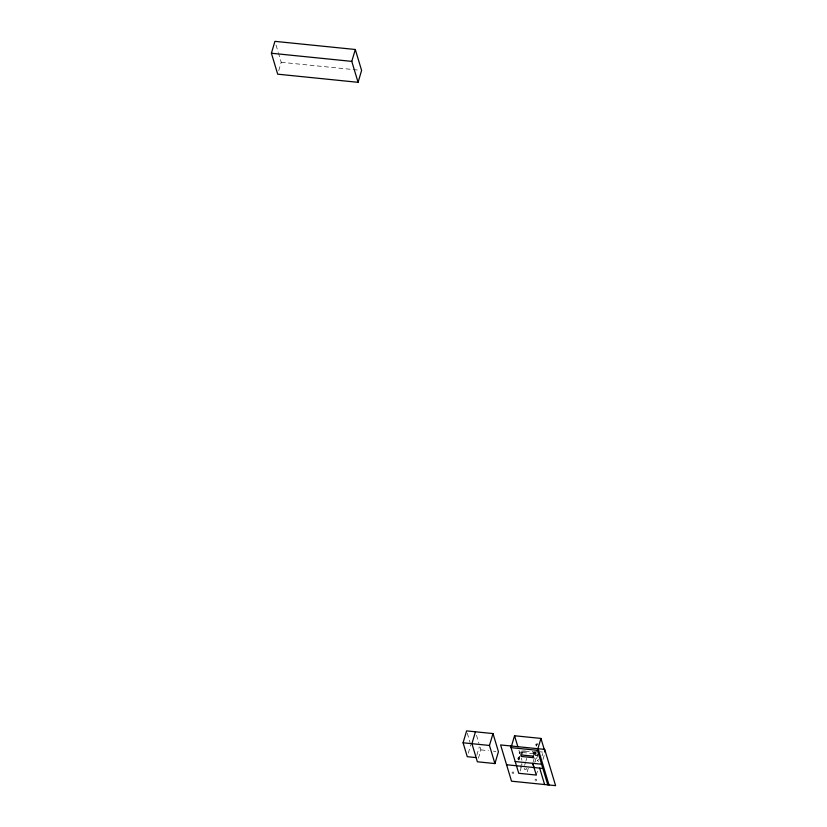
<?xml version="1.0" encoding="UTF-8"?>
<svg xmlns="http://www.w3.org/2000/svg" width="827" height="827" viewBox="0 0 827 827"><rect width="100%" height="100%" fill="white"/><g stroke="black" fill="none" stroke-linecap="round" stroke-linejoin="round"><path stroke-width="0.62" stroke-dasharray="4.13 3.1" d="M511.954 772.79C514.394 769.399 513.567 776.491 511.965 772.583M522.964 750.502L523.967 751.671L525.093 750.565M526.117 768.169C527.791 769.637 523.202 770.588 524.763 768.066M532.671 751.536L533.746 752.653L534.811 751.547M534.904 780.016C537.385 776.656 536.475 783.696 534.914 779.799M517.723 758.969C518.415 754.927 520.431 760.861 517.867 759.134M519.346 753.583C518.084 751.578 522.168 751.536 520.907 753.583M536.527 753.283L535.276 752.87L535.503 751.536M534.469 754.824C537.023 753.004 531.968 751.836 533.508 754.648M537.364 760.375L538.604 759.517M278.751 70.605L281.221 62.283L278.627 53.662M468.32 753.128L470.78 744.796M476.817 755.216L479.288 746.884M478.43 758.225L480.9 749.893L479.949 746.75M518.24 759.806L519.294 756.24M518.911 760.003L519.945 756.509M520.855 754.886L522.033 750.916L534.387 752.167L534.873 753.759L533.984 756.736M521.63 755.475L522.509 752.508L522.033 750.916M520.503 767.342L521.558 763.776M520.142 771.022L522.209 764.045M524.618 765.368L525.652 761.884M525.993 760.716L526.685 758.39M527.233 771.746L528.267 768.252M533.219 756.136L534.387 752.167M533.095 762.143L536.268 751.433L537.529 755.63L535.772 761.584M534.769 762.339L537.178 754.224M536.278 775.064L538.036 769.12M542.078 755.909L542.76 753.593M543.008 759.465L544.766 753.521M538.594 761.419L537.364 760.499M281.221 62.283L360.334 70.295M540.062 751.815L542.595 752.074M522.509 752.508L534.873 753.759M480.9 749.893L488.416 750.658M493.43 751.164L495.931 751.423M535.028 755.382L537.529 755.63M535.431 753.056L534.914 753.159M518.901 750.234L519.997 753.862M521.299 758.163L521.94 760.323M276.032 45.04L278.254 52.432M476.497 735.265L478.936 743.38M467.296 733.208L470.087 742.481"/><path stroke-width="1.24" d="M536.496 745.778L536.051 744.362L537.54 744.093M271.401 53.238L274.926 41.35L355.31 49.496L361.606 70.429L358.081 82.318L277.696 74.172L271.401 53.238L351.785 61.384L358.081 82.318M351.785 61.384L355.31 49.496M476.114 757.594L467.265 756.695L463.079 742.791L466.604 730.892L492.995 733.57L498.443 751.671L494.918 763.569L477.375 761.791L471.928 743.68L475.453 731.792M494.918 763.569L489.47 745.458L492.995 733.57M545.117 752.332L540.941 738.428L514.549 735.751L511.024 747.649L538.625 750.43M540.941 738.428L537.416 750.316L547.794 784.854M463.079 742.791L489.47 745.458M515.2 761.543L541.602 764.22M506.558 764.748L542.863 768.448M538.108 748.735L549.014 784.978M539.669 768.107L544.621 784.534M534.015 767.528L532.743 763.331L536.278 775.064L518.746 773.286L510.517 745.944M514.549 735.751L517.816 746.616M544.693 749.407L500.614 744.941L511.51 781.184L555.599 785.65L544.693 749.407M533.219 756.136L520.855 754.886L521.33 756.467L533.694 757.718L533.219 756.136"/></g></svg>
